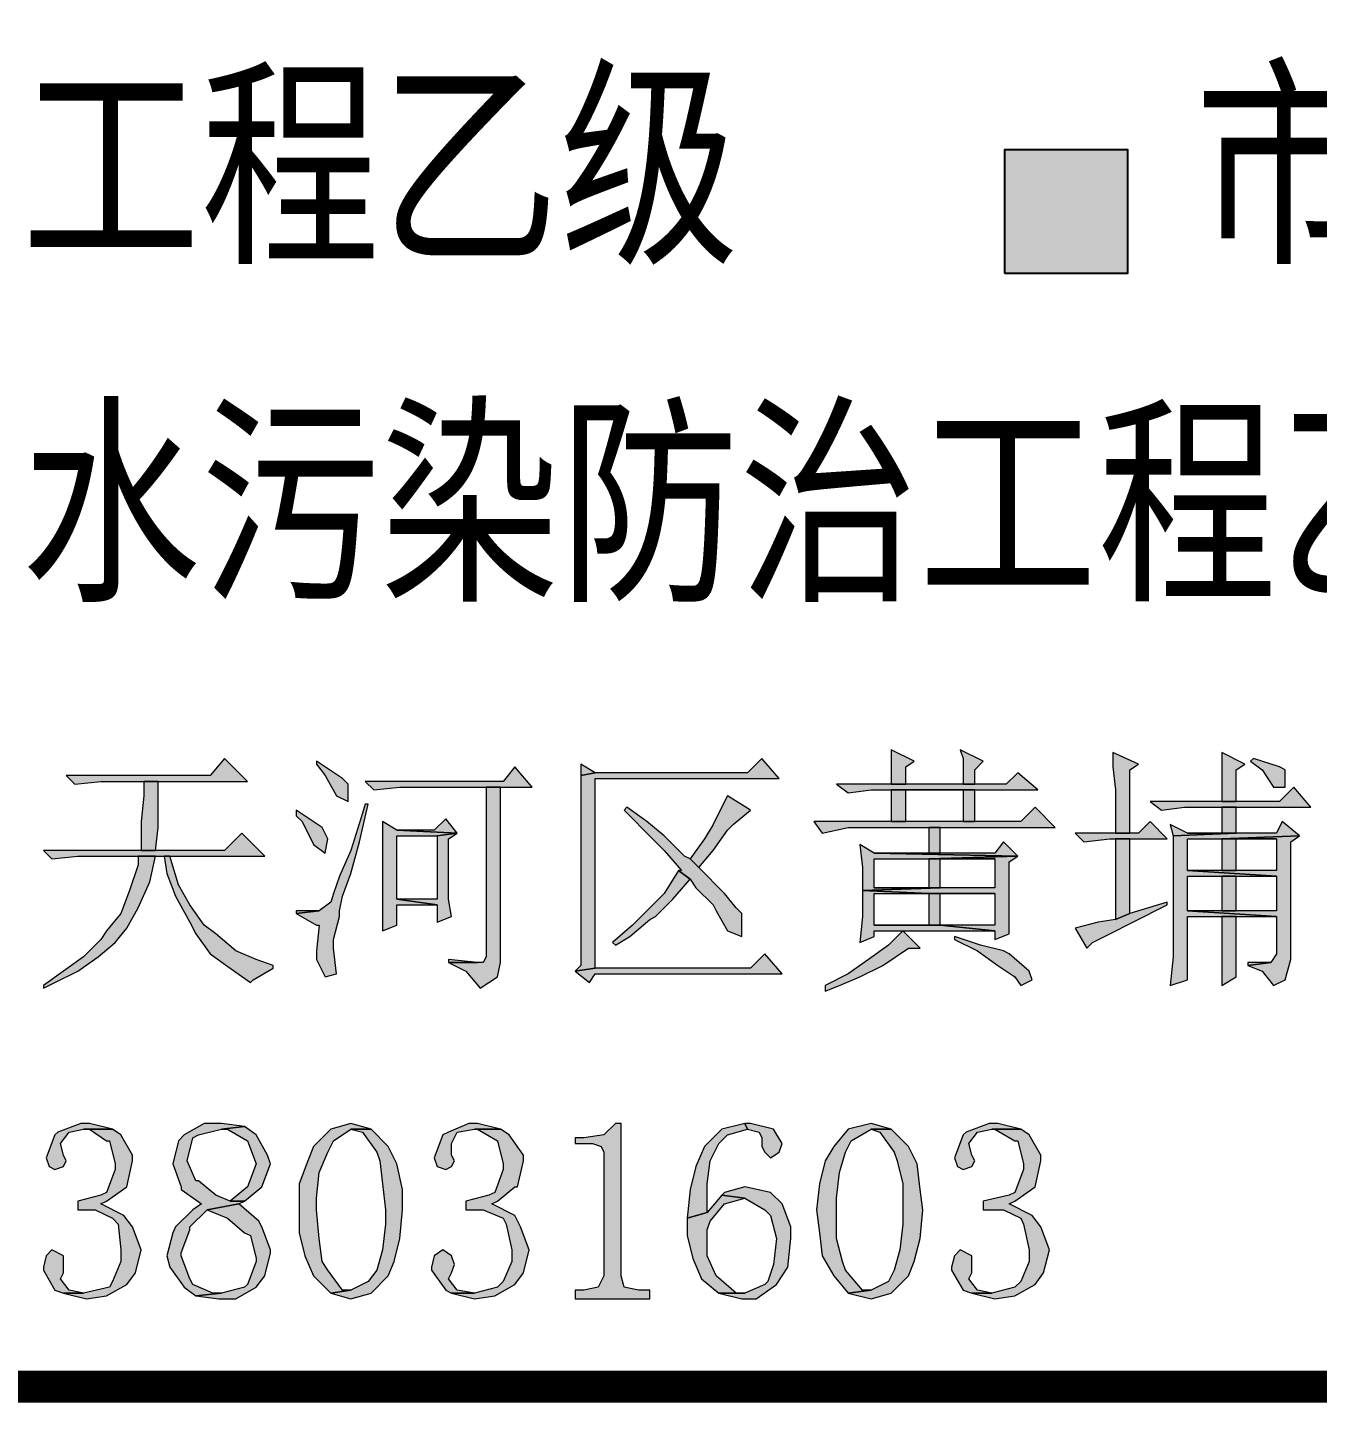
# Model space of a CAD drawing. Extents: x -9422388 to 15610651, y -1992469 to 953794.
# Drawn here: x -2687121 to -2685709, y -249002 to -247497 of the extents above; entities that cross this region are included whole.
import ezdxf

# ---------------------------------------------------------------- set-up
doc = ezdxf.new("R2010")
doc.units = 0
doc.header["$LTSCALE"] = 1000
doc.layers.add('PUB_TITLE', color=4, linetype='Continuous')
doc.styles.add('STYLE1', font='', dxfattribs={"width": 0.8})
doc.styles.get('STYLE1').set_extended_font_data('SimSun')

# ---------------------------------------------------------------- blocks, each defined once
blk = doc.blocks.new('AACI')
at = {"layer": 'PUB_TITLE'}
blk.add_hatch(color=256, dxfattribs=at).paths.add_polyline_path([(2858.3, 1218.7), (2858.3, 1353.7), (2723.3, 1353.7), (2723.3, 1218.7)])
h = blk.add_hatch(color=256, dxfattribs=at)
h.dxf.hatch_style = 1
h.paths.add_polyline_path([(2615.1, 678.2), (2624.5, 684.5), (2599.3, 697.1), (2599.3, 690.8), (2599.3, 659.3), (2615.1, 659.3)])
h.paths.add_polyline_path([(2690.6, 675), (2700, 684.5), (2674.9, 697.1), (2678, 687.6), (2678, 659.3), (2690.6, 659.3)])
h.paths.add_polyline_path([(2737.8, 671.9), (2725.2, 659.3), (2690.6, 659.3), (2678, 659.3), (2615.1, 659.3), (2599.3, 659.3), (2539.5, 659.3), (2552.1, 649.9), (2577.3, 653), (2599.3, 653), (2690.6, 653), (2759.8, 653)])
h.paths.add_polyline_path([(2615.1, 653), (2599.3, 653), (2599.3, 618.4), (2615.1, 618.4)])
h.paths.add_polyline_path([(2690.6, 653), (2678, 653), (2678, 618.4), (2690.6, 618.4)])
h.paths.add_polyline_path([(2756.7, 634.1), (2741, 618.4), (2690.6, 618.4), (2678, 618.4), (2615.1, 618.4), (2599.3, 618.4), (2514.4, 618.4), (2523.8, 605.8), (2552.1, 612.1), (2640.3, 612.1), (2652.8, 612.1), (2778.7, 612.1)])
h.paths.add_polyline_path([(2652.8, 612.1), (2640.3, 612.1), (2640.3, 583.8), (2652.8, 583.8)])
h.paths.add_polyline_path([(2580.5, 577.5), (2640.3, 577.5), (2737.8, 580.6), (2580.5, 583.8), (2564.7, 593.2), (2567.9, 568), (2567.9, 542.9), (2652.8, 546), (2580.5, 546)])
h.paths.add_polyline_path([(2652.8, 577.5), (2640.3, 577.5), (2640.3, 546), (2652.8, 546)], flags=17)
h.paths.add_polyline_path([(2728.4, 574.3), (2737.8, 580.6), (2640.3, 577.5), (2712.6, 577.5), (2712.6, 546), (2652.8, 546), (2567.9, 542.9), (2640.3, 539.7), (2712.6, 539.7), (2712.6, 505.1), (2652.8, 505.1), (2712.6, 498.8), (2712.6, 489.4), (2728.4, 495.7), (2728.4, 511.4), (2728.4, 536.6)])
h.paths.add_polyline_path([(2722.1, 596.4), (2712.6, 583.8), (2652.8, 583.8), (2640.3, 583.8), (2580.5, 583.8), (2737.8, 580.6)])
h.paths.add_polyline_path([(2580.5, 539.7), (2640.3, 539.7), (2567.9, 542.9), (2567.9, 514.5), (2564.7, 486.2), (2580.5, 492.5), (2580.5, 498.8), (2712.6, 498.8), (2652.8, 505.1), (2580.5, 505.1)])
h.paths.add_polyline_path([(2652.8, 539.7), (2640.3, 539.7), (2640.3, 505.1), (2652.8, 505.1)], flags=17)
h.paths.add_polyline_path([(2611.9, 498.8), (2596.2, 483.1), (2574.2, 467.3), (2552.1, 451.6), (2527, 439), (2527, 432.7), (2542.7, 439), (2564.7, 448.4), (2589.9, 461), (2618.2, 479.9), (2630.8, 479.9)])
h.paths.add_polyline_path([(2722.1, 476.8), (2696.9, 483.1), (2668.6, 492.5), (2668.6, 489.4), (2693.8, 476.8), (2715.8, 461), (2734.7, 448.4), (2741, 439), (2753.5, 445.3), (2750.4, 454.7), (2728.4, 473.6)])
h = blk.add_hatch(color=256, dxfattribs=at)
h.dxf.hatch_style = 1
h.paths.add_polyline_path([(2860.5, 675), (2870, 681.3), (2841.7, 693.9), (2841.7, 678.2), (2844.8, 653), (2844.8, 605.8), (2860.5, 605.8)])
h.paths.add_polyline_path([(2882.6, 618.4), (2870, 605.8), (2860.5, 605.8), (2844.8, 605.8), (2800.8, 605.8), (2810.2, 596.4), (2838.5, 599.5), (2844.8, 599.5), (2860.5, 599.5), (2901.5, 599.5)])
h.paths.add_polyline_path([(2860.5, 599.5), (2844.8, 599.5), (2844.8, 511.4), (2860.5, 517.7)])
h.paths.add_polyline_path([(2901.5, 527.1), (2901.5, 530.3), (2860.5, 517.7), (2844.8, 511.4), (2825.9, 508.2), (2800.8, 501.9), (2813.3, 479.9), (2819.6, 486.2), (2838.5, 495.7), (2863.7, 508.2)])
h.paths.add_polyline_path([(3039.9, 656.2), (3024.2, 640.4), (2977, 640.4), (2961.3, 640.4), (2882.6, 640.4), (2895.2, 631), (2920.3, 634.1), (2961.3, 634.1), (2977, 634.1), (3058.8, 634.1)])
h.paths.add_polyline_path([(2977, 675), (2986.4, 681.3), (2961.3, 693.9), (2961.3, 690.8), (2961.3, 662.4), (2961.3, 640.4), (2977, 640.4)])
h.paths.add_polyline_path([(3030.5, 675), (3024.2, 678.2), (2995.9, 687.6), (2992.7, 684.5), (3005.3, 675), (3017.9, 656.2), (3030.5, 656.2)])
h.paths.add_polyline_path([(2977, 634.1), (2961.3, 634.1), (2961.3, 605.8), (2977, 605.8)])
h.paths.add_polyline_path([(2977, 605.8), (2923.5, 605.8), (2904.6, 615.2), (2907.8, 602.7)], flags=17)
h.paths.add_polyline_path([(2923.5, 599.5), (2961.3, 599.5), (3046.2, 602.7), (3027.3, 618.4), (3021, 605.8), (2977, 605.8), (2907.8, 602.7), (2907.8, 580.6), (2907.8, 476.8), (2907.8, 470.5), (2904.6, 439), (2923.5, 445.3), (2923.5, 514.5), (2961.3, 514.5), (2977, 514.5), (3021, 514.5), (2923.5, 520.8), (2923.5, 558.6), (2961.3, 558.6), (2977, 558.6), (3021, 558.6), (2923.5, 564.9)])
h.paths.add_polyline_path([(3036.8, 596.4), (3046.2, 602.7), (2961.3, 599.5), (3021, 599.5), (3021, 564.9), (2977, 564.9), (2961.3, 564.9), (2923.5, 564.9), (3021, 558.6), (3021, 520.8), (2977, 520.8), (2961.3, 520.8), (2923.5, 520.8), (3021, 514.5), (3021, 473.6), (3014.8, 464.2), (2989.6, 461), (3005.3, 454.7), (3017.9, 439), (3030.5, 445.3), (3036.8, 467.3)], flags=17)
h.paths.add_polyline_path([(2977, 599.5), (2961.3, 599.5), (2961.3, 564.9), (2977, 564.9)], flags=16)
h.paths.add_polyline_path([(2977, 558.6), (2961.3, 558.6), (2961.3, 520.8), (2977, 520.8)], flags=16)
h.paths.add_polyline_path([(2977, 514.5), (2961.3, 514.5), (2961.3, 495.7), (2961.3, 467.3), (2961.3, 439), (2977, 448.4), (2977, 457.9), (2977, 486.2)], flags=16)
h.paths.add_polyline_path([(3014.8, 464.2), (2989.6, 464.2), (2989.6, 461)], flags=16)
h = blk.add_hatch(color=256, dxfattribs=at)
h.dxf.hatch_style = 1
h.paths.add_polyline_path([(1869.2, 687.6), (1853.5, 668.7), (1696.1, 668.7), (1705.6, 659.3), (1733.9, 662.4), (1781.1, 662.4), (1796.8, 662.4), (1894.4, 662.4)])
h.paths.add_polyline_path([(1796.8, 640.4), (1796.8, 662.4), (1781.1, 662.4), (1781.1, 646.7), (1778, 618.4), (1778, 586.9), (1793.7, 586.9), (1796.8, 612.1)])
h.paths.add_polyline_path([(1888.1, 605.8), (1869.2, 586.9), (1793.7, 586.9), (1778, 586.9), (1671, 586.9), (1680.4, 577.5), (1708.7, 580.6), (1774.8, 580.6), (1793.7, 580.6), (1803.1, 580.6), (1809.4, 580.6), (1913.3, 580.6)])
h.paths.add_polyline_path([(1793.7, 580.6), (1774.8, 580.6), (1774.8, 571.2), (1765.4, 542.9), (1755.9, 517.7), (1740.2, 498.8), (1733.9, 489.4), (1715, 470.5), (1693, 454.7), (1671, 439), (1671, 435.9), (1683.6, 442.2), (1708.7, 454.7), (1730.8, 470.5), (1749.6, 486.2), (1762.2, 501.9), (1774.8, 524), (1787.4, 552.3)])
h.paths.add_polyline_path([(1809.4, 580.6), (1803.1, 580.6), (1806.3, 561.7), (1815.7, 536.6), (1831.5, 508.2), (1837.8, 495.7), (1853.5, 473.6), (1875.5, 457.9), (1897.6, 442.2), (1900.7, 445.3), (1922.7, 457.9), (1922.7, 461), (1903.8, 467.3), (1881.8, 476.8), (1859.8, 495.7), (1847.2, 505.1), (1831.5, 527.1), (1818.9, 549.2)])
h = blk.add_hatch(color=256, dxfattribs=at)
h.dxf.hatch_style = 1
h.paths.add_polyline_path([(2004.6, 659.3), (1998.3, 665.6), (1969.9, 684.5), (1969.9, 681.3), (1979.4, 668.7), (1992, 646.7), (2004.6, 640.4)])
h.paths.add_polyline_path([(1976.2, 612.1), (1947.9, 631), (1947.9, 624.7), (1954.2, 618.4), (1966.8, 593.2), (1979.4, 583.8), (1982.5, 599.5)], flags=17)
h.paths.add_polyline_path([(1995.1, 514.5), (1995.1, 520.8), (1998.3, 536.6), (2007.7, 561.7), (2017.1, 596.4), (2026.6, 637.3), (2023.4, 637.3), (2020.3, 627.8), (2007.7, 586.9), (1995.1, 558.6), (1988.8, 539.7), (1985.7, 530.3), (1973.1, 520.8), (1947.9, 517.7), (1969.9, 505.1), (1973.1, 505.1), (1969.9, 476.8), (1969.9, 467.3), (1979.4, 448.4), (1992, 451.6), (1988.8, 479.9), (1988.8, 489.4)])
h.paths.add_polyline_path([(1973.1, 520.8), (1947.9, 520.8), (1947.9, 517.7)], flags=17)
h.paths.add_polyline_path([(2187.1, 678.2), (2174.5, 662.4), (2023.4, 662.4), (2032.9, 653), (2061.2, 656.2), (2155.6, 656.2), (2171.3, 656.2), (2206, 656.2)])
h.paths.add_polyline_path([(2171.3, 656.2), (2155.6, 656.2), (2155.6, 470.5), (2152.5, 464.2), (2146.2, 464.2), (2114.7, 464.2), (2133.6, 454.7), (2149.3, 435.9), (2168.2, 448.4), (2171.3, 464.2)])
h.paths.add_polyline_path([(2111.6, 621.5), (2099, 608.9), (2058.1, 608.9), (2124.1, 605.8)])
h.paths.add_polyline_path([(2124.1, 605.8), (2058.1, 608.9), (2042.3, 618.4), (2042.3, 615.2), (2042.3, 593.2), (2042.3, 561.7), (2042.3, 549.2), (2042.3, 520.8), (2042.3, 498.8), (2058.1, 505.1), (2058.1, 527.1), (2102.1, 527.1), (2058.1, 533.4), (2058.1, 602.7), (2102.1, 602.7)])
h.paths.add_polyline_path([(2114.7, 561.7), (2114.7, 599.5), (2124.1, 605.8), (2102.1, 602.7), (2102.1, 533.4), (2058.1, 533.4), (2102.1, 527.1), (2102.1, 508.2), (2117.8, 514.5), (2114.7, 533.4)], flags=17)
h.paths.add_polyline_path([(2114.7, 467.3), (2114.7, 464.2), (2146.2, 464.2)], flags=17)
h = blk.add_hatch(color=256, dxfattribs=at)
h.dxf.hatch_style = 1
h.paths.add_polyline_path([(2259.5, 681.3), (2259.5, 668.7), (2275.2, 671.9)], flags=17)
h.paths.add_polyline_path([(2275.2, 665.6), (2476.6, 665.6), (2457.7, 687.6), (2442, 671.9), (2275.2, 671.9), (2259.5, 668.7), (2259.5, 643.6), (2259.5, 461), (2253.2, 454.7), (2275.2, 457.9)])
h.paths.add_polyline_path([(2426.3, 615.2), (2445.1, 631), (2420, 646.7), (2416.8, 640.4), (2404.2, 615.2), (2394.8, 599.5), (2379.1, 577.5), (2388.5, 568), (2404.2, 586.9), (2420, 608.9)], flags=17)
h.paths.add_polyline_path([(2388.5, 568), (2379.1, 577.5), (2372.8, 580.6), (2350.7, 602.7), (2331.8, 618.4), (2309.8, 634.1), (2306.7, 631), (2313, 624.7), (2331.8, 605.8), (2350.7, 586.9), (2369.6, 564.9), (2366.5, 564.9), (2379.1, 555.4), (2385.3, 546), (2404.2, 527.1), (2407.4, 520.8), (2420, 498.8), (2435.7, 492.5), (2435.7, 517.7), (2429.4, 524), (2416.8, 539.7)], flags=17)
h.paths.add_polyline_path([(2379.1, 555.4), (2366.5, 564.9), (2350.7, 539.7), (2331.8, 520.8), (2316.1, 505.1), (2294.1, 486.2), (2297.2, 483.1), (2313, 492.5), (2335, 511.4), (2341.3, 514.5), (2360.2, 533.4)], flags=17)
h.paths.add_polyline_path([(2460.9, 473.6), (2445.1, 457.9), (2275.2, 457.9), (2253.2, 454.7), (2268.9, 442.2), (2275.2, 451.6), (2479.8, 451.6)])
h = blk.add_hatch(color=256, dxfattribs=at)
h.dxf.hatch_style = 1
h.paths.add_polyline_path([(2715.8, 287.9), (2706.3, 287.9), (2681.2, 278.5), (2678, 275.4), (2668.6, 250.2), (2671.7, 240.7), (2678, 237.6), (2687.5, 240.7), (2690.6, 247), (2687.5, 253.3), (2684.3, 265.9), (2693.8, 278.5), (2709.5, 281.7), (2741, 281.7)])
h.paths.add_polyline_path([(2741, 281.7), (2709.5, 281.7), (2712.6, 281.7), (2734.7, 269.1), (2737.8, 269.1), (2744.1, 243.9), (2744.1, 237.6), (2734.7, 212.4), (2728.4, 209.3), (2700, 203), (2700, 193.5), (2722.1, 193.5), (2741, 184.1), (2744.1, 177.8), (2750.4, 149.5), (2750.4, 136.9), (2741, 114.9), (2734.7, 108.6), (2709.5, 102.3), (2687.5, 102.3), (2712.6, 96), (2734.7, 99.1), (2756.7, 111.7), (2766.1, 124.3), (2772.4, 149.5), (2763, 174.7), (2753.5, 187.2), (2728.4, 199.8), (2734.7, 203), (2756.7, 218.7), (2763, 247), (2763, 253.3), (2750.4, 275.4)])
h.paths.add_polyline_path([(2674.9, 149.5), (2668.6, 143.2), (2665.4, 130.6), (2665.4, 127.4), (2678, 105.4), (2687.5, 102.3), (2709.5, 102.3), (2693.8, 105.4), (2684.3, 118), (2687.5, 124.3), (2687.5, 133.7), (2687.5, 143.2)])
h.paths.add_polyline_path([(2577.3, 287.9), (2552.1, 281.7), (2536.4, 262.8), (2527, 247), (2520.7, 221.9), (2517.5, 193.5), (2520.7, 168.4), (2523.8, 143.2), (2536.4, 121.2), (2552.1, 102.3), (2577.3, 105.4), (2567.9, 105.4), (2549, 127.4), (2545.8, 136.9), (2539.5, 162.1), (2539.5, 193.5), (2539.5, 206.1), (2542.7, 234.4), (2549, 256.5), (2555.3, 269.1), (2577.3, 281.7), (2599.3, 281.7)])
h.paths.add_polyline_path([(2599.3, 281.7), (2577.3, 281.7), (2586.8, 278.5), (2602.5, 256.5), (2605.6, 247), (2611.9, 221.9), (2611.9, 193.5), (2611.9, 177.8), (2608.8, 149.5), (2602.5, 127.4), (2596.2, 114.9), (2577.3, 105.4), (2552.1, 102.3), (2577.3, 96), (2599.3, 102.3), (2618.2, 121.2), (2624.5, 136.9), (2630.8, 162.1), (2634, 193.5), (2630.8, 215.6), (2627.7, 243.9), (2618.2, 262.8)])
h.paths.add_polyline_path([(2445.1, 287.9), (2438.8, 287.9), (2442, 281.7), (2454.6, 278.5), (2457.7, 272.2), (2457.7, 269.1), (2457.7, 262.8), (2460.9, 256.5), (2467.2, 250.2), (2476.6, 256.5), (2479.8, 265.9), (2470.3, 281.7)])
h.paths.add_polyline_path([(2438.8, 287.9), (2413.7, 281.7), (2394.8, 262.8), (2385.3, 240.7), (2379.1, 215.6), (2375.9, 184.1), (2397.9, 190.4), (2397.9, 221.9), (2401.1, 247), (2410.5, 265.9), (2420, 275.4), (2442, 281.7)])
h.paths.add_polyline_path([(2438.8, 218.7), (2416.8, 212.4), (2413.7, 209.3), (2438.8, 206.1), (2460.9, 193.5), (2467.2, 187.2), (2473.5, 162.1), (2470.3, 133.7), (2464, 114.9), (2460.9, 111.7), (2438.8, 102.3), (2410.5, 102.3), (2435.7, 96), (2451.4, 96), (2473.5, 111.7), (2486, 130.6), (2489.2, 162.1), (2489.2, 174.7), (2479.8, 199.8), (2467.2, 212.4)])
h.paths.add_polyline_path([(2413.7, 209.3), (2397.9, 190.4), (2375.9, 184.1), (2375.9, 165.2), (2382.2, 140), (2391.6, 118), (2410.5, 102.3), (2438.8, 102.3), (2429.4, 102.3), (2407.4, 121.2), (2397.9, 143.2), (2397.9, 171.5), (2401.1, 180.9), (2416.8, 199.8), (2438.8, 206.1)])
h.paths.add_polyline_path([(2303.5, 287.9), (2297.2, 287.9), (2284.6, 275.4), (2262.6, 272.2), (2253.2, 272.2), (2253.2, 265.9), (2272.1, 265.9), (2281.5, 262.8), (2284.6, 256.5), (2284.6, 121.2), (2278.3, 108.6), (2262.6, 105.4), (2253.2, 105.4), (2253.2, 96), (2335, 96), (2335, 105.4), (2322.4, 105.4), (2306.7, 108.6), (2303.5, 121.2)])
h.paths.add_polyline_path([(2146.2, 287.9), (2136.7, 287.9), (2114.7, 278.5), (2108.4, 275.4), (2099, 250.2), (2102.1, 240.7), (2111.6, 237.6), (2117.8, 240.7), (2121, 247), (2117.8, 253.3), (2117.8, 265.9), (2124.1, 278.5), (2143, 281.7), (2171.3, 281.7)])
h.paths.add_polyline_path([(2171.3, 281.7), (2143, 281.7), (2146.2, 281.7), (2168.2, 269.1), (2174.5, 243.9), (2174.5, 237.6), (2165.1, 212.4), (2158.8, 209.3), (2133.6, 203), (2133.6, 193.5), (2152.5, 193.5), (2174.5, 184.1), (2177.6, 177.8), (2183.9, 149.5), (2183.9, 136.9), (2174.5, 114.9), (2168.2, 108.6), (2143, 102.3), (2117.8, 102.3), (2143, 96), (2165.1, 99.1), (2187.1, 111.7), (2196.5, 124.3), (2202.8, 149.5), (2193.4, 174.7), (2187.1, 187.2), (2161.9, 199.8), (2168.2, 203), (2187.1, 218.7), (2190.2, 218.7), (2196.5, 247), (2196.5, 253.3), (2180.8, 275.4)])
h.paths.add_polyline_path([(2108.4, 149.5), (2099, 143.2), (2095.8, 130.6), (2095.8, 127.4), (2111.6, 105.4), (2117.8, 102.3), (2143, 102.3), (2124.1, 105.4), (2114.7, 118), (2117.8, 124.3), (2121, 133.7), (2117.8, 143.2)])
h.paths.add_polyline_path([(2007.7, 287.9), (1985.7, 281.7), (1966.8, 262.8), (1960.5, 247), (1951.1, 221.9), (1951.1, 193.5), (1951.1, 168.4), (1957.3, 143.2), (1966.8, 121.2), (1985.7, 102.3), (2007.7, 105.4), (1998.3, 105.4), (1982.5, 127.4), (1976.2, 136.9), (1973.1, 162.1), (1969.9, 193.5), (1969.9, 206.1), (1973.1, 234.4), (1982.5, 256.5), (1988.8, 269.1), (2007.7, 281.7), (2029.7, 281.7)])
h.paths.add_polyline_path([(2029.7, 281.7), (2007.7, 281.7), (2020.3, 278.5), (2036, 256.5), (2039.2, 247), (2042.3, 221.9), (2045.5, 193.5), (2045.5, 177.8), (2042.3, 149.5), (2036, 127.4), (2026.6, 114.9), (2007.7, 105.4), (1985.7, 102.3), (2007.7, 96), (2029.7, 102.3), (2048.6, 121.2), (2054.9, 136.9), (2061.2, 162.1), (2064.3, 193.5), (2064.3, 215.6), (2058.1, 243.9), (2048.6, 262.8)])
h.paths.add_polyline_path([(1866.1, 287.9), (1847.2, 287.9), (1825.2, 275.4), (1818.9, 269.1), (1812.6, 243.9), (1822, 218.7), (1822, 215.6), (1844.1, 199.8), (1834.6, 193.5), (1815.7, 174.7), (1812.6, 168.4), (1806.3, 143.2), (1809.4, 130.6), (1825.2, 108.6), (1837.8, 99.1), (1866.1, 102.3), (1856.6, 102.3), (1834.6, 111.7), (1831.5, 118), (1822, 143.2), (1822, 146.3), (1831.5, 171.5), (1831.5, 174.7), (1850.3, 193.5), (1885, 199.8), (1891.3, 203), (1875.5, 203), (1859.8, 209.3), (1840.9, 225), (1837.8, 225), (1828.3, 247), (1834.6, 272.2), (1840.9, 275.4), (1866.1, 281.7), (1891.3, 284.8)])
h.paths.add_polyline_path([(1891.3, 284.8), (1866.1, 281.7), (1872.4, 281.7), (1894.4, 269.1), (1903.8, 243.9), (1894.4, 218.7), (1875.5, 203), (1891.3, 203), (1910.1, 218.7), (1919.6, 243.9), (1916.4, 253.3), (1903.8, 275.4)])
h.paths.add_polyline_path([(1885, 199.8), (1850.3, 193.5), (1872.4, 184.1), (1891.3, 168.4), (1897.6, 165.2), (1903.8, 140), (1903.8, 136.9), (1894.4, 111.7), (1891.3, 108.6), (1866.1, 102.3), (1837.8, 99.1), (1862.9, 96), (1881.8, 96), (1903.8, 108.6), (1913.3, 121.2), (1919.6, 146.3), (1919.6, 149.5), (1910.1, 174.7), (1907, 180.9)])
h.paths.add_polyline_path([(1721.3, 287.9), (1711.9, 287.9), (1686.7, 278.5), (1683.6, 275.4), (1674.1, 250.2), (1677.3, 240.7), (1683.6, 237.6), (1693, 240.7), (1696.1, 247), (1693, 253.3), (1689.8, 265.9), (1699.3, 278.5), (1715, 281.7), (1746.5, 281.7)])
h.paths.add_polyline_path([(1746.5, 281.7), (1715, 281.7), (1721.3, 281.7), (1740.2, 269.1), (1743.3, 269.1), (1749.6, 243.9), (1749.6, 237.6), (1740.2, 212.4), (1733.9, 209.3), (1708.7, 203), (1708.7, 193.5), (1727.6, 193.5), (1746.5, 184.1), (1752.8, 177.8), (1755.9, 149.5), (1755.9, 136.9), (1746.5, 114.9), (1743.3, 108.6), (1715, 102.3), (1693, 102.3), (1718.2, 96), (1740.2, 99.1), (1762.2, 111.7), (1771.7, 124.3), (1778, 149.5), (1768.5, 174.7), (1759.1, 187.2), (1733.9, 199.8), (1740.2, 203), (1762.2, 218.7), (1768.5, 247), (1768.5, 253.3), (1755.9, 275.4)])
h.paths.add_polyline_path([(1680.4, 149.5), (1674.1, 143.2), (1671, 130.6), (1671, 127.4), (1683.6, 105.4), (1693, 102.3), (1715, 102.3), (1699.3, 105.4), (1689.8, 118), (1693, 124.3), (1693, 133.7), (1693, 143.2)])
h.paths.add_polyline_path([(1529.4, 322.6), (1523.1, 316.3), (1532.5, 303.7), (1548.2, 281.7), (1560.8, 259.6), (1567.1, 247), (1573.4, 221.9), (1573.4, 193.5), (1573.4, 184.1), (1570.3, 155.8), (1560.8, 130.6), (1554.5, 118), (1541.9, 96), (1523.1, 74), (1529.4, 67.7), (1545.1, 83.4), (1560.8, 105.4), (1573.4, 127.4), (1579.7, 143.2), (1586, 168.4), (1589.1, 193.5), (1589.1, 209.3), (1582.9, 237.6), (1573.4, 262.8), (1564, 278.5), (1548.2, 300.5)])
h.paths.add_polyline_path([(1441.2, 287.9), (1416.1, 281.7), (1400.3, 262.8), (1390.9, 247), (1384.6, 221.9), (1381.4, 193.5), (1384.6, 168.4), (1387.7, 143.2), (1400.3, 121.2), (1416.1, 102.3), (1441.2, 105.4), (1431.8, 105.4), (1412.9, 127.4), (1409.8, 136.9), (1403.5, 162.1), (1403.5, 193.5), (1403.5, 206.1), (1406.6, 234.4), (1412.9, 256.5), (1419.2, 269.1), (1441.2, 281.7), (1463.3, 281.7)])
h.paths.add_polyline_path([(1463.3, 281.7), (1441.2, 281.7), (1450.7, 278.5), (1466.4, 256.5), (1469.6, 247), (1475.9, 221.9), (1475.9, 193.5), (1475.9, 177.8), (1472.7, 149.5), (1466.4, 127.4), (1460.1, 114.9), (1441.2, 105.4), (1416.1, 102.3), (1441.2, 96), (1463.3, 102.3), (1482.1, 121.2), (1488.4, 136.9), (1494.7, 162.1), (1497.9, 193.5), (1494.7, 215.6), (1491.6, 243.9), (1482.1, 262.8)])
h.paths.add_polyline_path([(1296.5, 287.9), (1287, 287.9), (1261.9, 278.5), (1252.4, 265.9), (1246.1, 240.7), (1249.3, 228.2), (1258.7, 225), (1268.1, 228.2), (1268.1, 237.6), (1265, 243.9), (1261.9, 256.5), (1271.3, 275.4), (1293.3, 281.7), (1324.8, 284.8)])
h.paths.add_polyline_path([(1324.8, 284.8), (1293.3, 281.7), (1296.5, 281.7), (1318.5, 272.2), (1321.6, 269.1), (1327.9, 240.7), (1327.9, 234.4), (1318.5, 209.3), (1312.2, 196.7), (1293.3, 174.7), (1277.6, 155.8), (1258.7, 136.9), (1255.6, 133.7), (1239.8, 111.7), (1252.4, 114.9), (1255.6, 118), (1274.4, 140), (1283.9, 149.5), (1299.6, 168.4), (1324.8, 190.4), (1327.9, 193.5), (1343.7, 215.6), (1350, 243.9), (1346.8, 253.3), (1337.4, 275.4)])
h.paths.add_polyline_path([(1350, 146.3), (1343.7, 146.3), (1334.2, 121.2), (1318.5, 114.9), (1252.4, 114.9), (1239.8, 111.7), (1239.8, 96), (1343.7, 96)])
h.paths.add_polyline_path([(1154.9, 287.9), (1132.8, 281.7), (1113.9, 262.8), (1107.6, 247), (1101.4, 221.9), (1098.2, 193.5), (1098.2, 168.4), (1104.5, 143.2), (1113.9, 121.2), (1132.8, 102.3), (1154.9, 105.4), (1145.4, 105.4), (1129.7, 127.4), (1126.5, 136.9), (1120.2, 162.1), (1117.1, 193.5), (1117.1, 206.1), (1123.4, 234.4), (1129.7, 256.5), (1136, 269.1), (1154.9, 281.7), (1180, 281.7)])
h.paths.add_polyline_path([(1180, 281.7), (1154.9, 281.7), (1167.4, 278.5), (1183.2, 256.5), (1186.3, 247), (1189.5, 221.9), (1192.6, 193.5), (1192.6, 177.8), (1189.5, 149.5), (1183.2, 127.4), (1176.9, 114.9), (1154.9, 105.4), (1132.8, 102.3), (1154.9, 96), (1176.9, 102.3), (1195.8, 121.2), (1205.2, 136.9), (1211.5, 162.1), (1211.5, 193.5), (1211.5, 215.6), (1205.2, 243.9), (1195.8, 262.8)])
h.paths.add_polyline_path([(1066.7, 322.6), (1047.9, 303.7), (1032.1, 284.8), (1019.5, 262.8), (1013.2, 247), (1006.9, 221.9), (1003.8, 193.5), (1003.8, 180.9), (1010.1, 152.6), (1019.5, 127.4), (1029, 108.6), (1044.7, 89.7), (1066.7, 67.7), (1069.9, 74), (1060.4, 86.5), (1044.7, 108.6), (1032.1, 130.6), (1029, 143.2), (1022.7, 168.4), (1019.5, 193.5), (1019.5, 206.1), (1022.7, 234.4), (1032.1, 259.6), (1038.4, 272.2), (1054.1, 294.2), (1069.9, 316.3)])
for points in [[(0, 4000), (6000, 4000), (6000, 0), (0, 0)], [(2723.3, 1218.7), (2858.3, 1218.7), (2858.3, 1353.7), (2723.3, 1353.7)]]:
    blk.add_lwpolyline(points, close=True, dxfattribs=at)
at = {"layer": 'PUB_TITLE', "lineweight": 0}
for points in [[(2599.3, 697.1), (2599.3, 690.8), (2599.3, 659.3), (2615.1, 659.3), (2615.1, 678.2), (2624.5, 684.5)], [(2674.9, 697.1), (2678, 687.6), (2678, 659.3), (2690.6, 659.3), (2690.6, 675), (2700, 684.5)], [(2841.7, 693.9), (2841.7, 678.2), (2844.8, 653), (2844.8, 605.8), (2860.5, 605.8), (2860.5, 675), (2870, 681.3)], [(2961.3, 693.9), (2961.3, 690.8), (2961.3, 662.4), (2961.3, 640.4), (2977, 640.4), (2977, 675), (2986.4, 681.3)], [(1869.2, 687.6), (1853.5, 668.7), (1696.1, 668.7), (1705.6, 659.3), (1733.9, 662.4), (1781.1, 662.4), (1796.8, 662.4), (1894.4, 662.4)], [(1969.9, 684.5), (1969.9, 681.3), (1979.4, 668.7), (1992, 646.7), (2004.6, 640.4), (2004.6, 659.3), (1998.3, 665.6)], [(2187.1, 678.2), (2174.5, 662.4), (2023.4, 662.4), (2032.9, 653), (2061.2, 656.2), (2155.6, 656.2), (2171.3, 656.2), (2206, 656.2)], [(2457.7, 687.6), (2442, 671.9), (2275.2, 671.9), (2259.5, 668.7), (2259.5, 643.6), (2259.5, 461), (2253.2, 454.7), (2275.2, 457.9), (2275.2, 665.6), (2476.6, 665.6)], [(2259.5, 681.3), (2259.5, 668.7), (2275.2, 671.9)], [(2995.9, 687.6), (2992.7, 684.5), (3005.3, 675), (3017.9, 656.2), (3030.5, 656.2), (3030.5, 675), (3024.2, 678.2)], [(1796.8, 662.4), (1781.1, 662.4), (1781.1, 646.7), (1778, 618.4), (1778, 586.9), (1793.7, 586.9), (1796.8, 612.1), (1796.8, 640.4)], [(2737.8, 671.9), (2725.2, 659.3), (2690.6, 659.3), (2678, 659.3), (2615.1, 659.3), (2599.3, 659.3), (2539.5, 659.3), (2552.1, 649.9), (2577.3, 653), (2599.3, 653), (2690.6, 653), (2759.8, 653)], [(2171.3, 656.2), (2155.6, 656.2), (2155.6, 470.5), (2152.5, 464.2), (2146.2, 464.2), (2114.7, 464.2), (2133.6, 454.7), (2149.3, 435.9), (2168.2, 448.4), (2171.3, 464.2)], [(2599.3, 653), (2599.3, 618.4), (2615.1, 618.4), (2615.1, 653), (2678, 653)], [(2690.6, 653), (2599.3, 653), (2678, 653), (2678, 618.4), (2690.6, 618.4)], [(3039.9, 656.2), (3024.2, 640.4), (2977, 640.4), (2961.3, 640.4), (2882.6, 640.4), (2895.2, 631), (2920.3, 634.1), (2961.3, 634.1), (2977, 634.1), (3058.8, 634.1)], [(2023.4, 637.3), (2020.3, 627.8), (2007.7, 586.9), (1995.1, 558.6), (1988.8, 539.7), (1985.7, 530.3), (1973.1, 520.8), (1947.9, 517.7), (1969.9, 505.1), (1973.1, 505.1), (1969.9, 476.8), (1969.9, 467.3), (1979.4, 448.4), (1992, 451.6), (1992, 451.6), (1988.8, 479.9), (1988.8, 489.4), (1995.1, 514.5), (1995.1, 520.8), (1998.3, 536.6), (2007.7, 561.7), (2017.1, 596.4), (2026.6, 637.3)], [(2309.8, 634.1), (2306.7, 631), (2313, 624.7), (2331.8, 605.8), (2350.7, 586.9), (2369.6, 564.9), (2366.5, 564.9), (2379.1, 555.4), (2385.3, 546), (2404.2, 527.1), (2407.4, 520.8), (2420, 498.8), (2435.7, 492.5), (2435.7, 517.7), (2429.4, 524), (2416.8, 539.7), (2388.5, 568), (2379.1, 577.5), (2372.8, 580.6), (2350.7, 602.7), (2331.8, 618.4)], [(2420, 646.7), (2416.8, 640.4), (2404.2, 615.2), (2394.8, 599.5), (2379.1, 577.5), (2388.5, 568), (2404.2, 586.9), (2420, 608.9), (2426.3, 615.2), (2445.1, 631)], [(2756.7, 634.1), (2741, 618.4), (2690.6, 618.4), (2678, 618.4), (2615.1, 618.4), (2599.3, 618.4), (2514.4, 618.4), (2523.8, 605.8), (2552.1, 612.1), (2640.3, 612.1), (2652.8, 612.1), (2778.7, 612.1)], [(2977, 634.1), (2961.3, 634.1), (2961.3, 605.8), (2923.5, 605.8), (2977, 605.8)], [(1947.9, 631), (1947.9, 624.7), (1954.2, 618.4), (1966.8, 593.2), (1979.4, 583.8), (1982.5, 599.5), (1976.2, 612.1)], [(2042.3, 618.4), (2042.3, 615.2), (2042.3, 593.2), (2042.3, 561.7), (2042.3, 549.2), (2042.3, 520.8), (2042.3, 498.8), (2058.1, 505.1), (2058.1, 527.1), (2102.1, 527.1), (2058.1, 533.4), (2058.1, 602.7), (2102.1, 602.7), (2124.1, 605.8), (2058.1, 608.9)], [(2111.6, 621.5), (2099, 608.9), (2058.1, 608.9), (2124.1, 605.8)], [(2882.6, 618.4), (2870, 605.8), (2860.5, 605.8), (2844.8, 605.8), (2800.8, 605.8), (2810.2, 596.4), (2838.5, 599.5), (2844.8, 599.5), (2860.5, 599.5), (2901.5, 599.5)], [(3027.3, 618.4), (3021, 605.8), (2977, 605.8), (2907.8, 602.7), (2907.8, 580.6), (2907.8, 476.8), (2907.8, 470.5), (2904.6, 439), (2923.5, 445.3), (2923.5, 514.5), (2961.3, 514.5), (2977, 514.5), (3021, 514.5), (2923.5, 520.8), (2923.5, 558.6), (2961.3, 558.6), (2977, 558.6), (3021, 558.6), (2923.5, 564.9), (2923.5, 599.5), (2961.3, 599.5), (3046.2, 602.7)], [(1888.1, 605.8), (1869.2, 586.9), (1793.7, 586.9), (1778, 586.9), (1671, 586.9), (1680.4, 577.5), (1708.7, 580.6), (1774.8, 580.6), (1793.7, 580.6), (1803.1, 580.6), (1809.4, 580.6), (1913.3, 580.6)], [(2124.1, 605.8), (2102.1, 602.7), (2102.1, 533.4), (2058.1, 533.4), (2102.1, 527.1), (2102.1, 508.2), (2117.8, 514.5), (2117.8, 514.5), (2114.7, 533.4), (2114.7, 561.7), (2114.7, 599.5)], [(2652.8, 612.1), (2640.3, 612.1), (2640.3, 583.8), (2652.8, 583.8)], [(2904.6, 615.2), (2907.8, 602.7), (2977, 605.8), (2923.5, 605.8)], [(3046.2, 602.7), (2961.3, 599.5), (3021, 599.5), (3021, 564.9), (2977, 564.9), (2961.3, 564.9), (2923.5, 564.9), (3021, 558.6), (3021, 520.8), (2977, 520.8), (2961.3, 520.8), (2923.5, 520.8), (3021, 514.5), (3021, 473.6), (3014.8, 464.2), (2989.6, 461), (3005.3, 454.7), (3017.9, 439), (3030.5, 445.3), (3036.8, 467.3), (3036.8, 596.4)], [(2564.7, 593.2), (2567.9, 568), (2567.9, 542.9), (2652.8, 546), (2580.5, 546), (2580.5, 577.5), (2640.3, 577.5), (2737.8, 580.6), (2580.5, 583.8)], [(2722.1, 596.4), (2712.6, 583.8), (2652.8, 583.8), (2640.3, 583.8), (2580.5, 583.8), (2737.8, 580.6)], [(2860.5, 599.5), (2844.8, 599.5), (2844.8, 511.4), (2860.5, 517.7)], [(2961.3, 599.5), (2961.3, 564.9), (2977, 564.9), (2977, 599.5), (3021, 599.5)], [(1793.7, 580.6), (1774.8, 580.6), (1774.8, 571.2), (1765.4, 542.9), (1755.9, 517.7), (1740.2, 498.8), (1733.9, 489.4), (1715, 470.5), (1693, 454.7), (1671, 439), (1671, 435.9), (1683.6, 442.2), (1708.7, 454.7), (1730.8, 470.5), (1749.6, 486.2), (1762.2, 501.9), (1774.8, 524), (1787.4, 552.3)], [(1809.4, 580.6), (1803.1, 580.6), (1806.3, 561.7), (1815.7, 536.6), (1831.5, 508.2), (1837.8, 495.7), (1853.5, 473.6), (1875.5, 457.9), (1897.6, 442.2), (1900.7, 445.3), (1922.7, 457.9), (1922.7, 461), (1903.8, 467.3), (1881.8, 476.8), (1859.8, 495.7), (1847.2, 505.1), (1831.5, 527.1), (1818.9, 549.2)], [(2737.8, 580.6), (2640.3, 577.5), (2712.6, 577.5), (2712.6, 546), (2652.8, 546), (2567.9, 542.9), (2640.3, 539.7), (2712.6, 539.7), (2712.6, 505.1), (2652.8, 505.1), (2712.6, 498.8), (2712.6, 489.4), (2728.4, 495.7), (2728.4, 511.4), (2728.4, 536.6), (2728.4, 574.3)], [(2640.3, 577.5), (2640.3, 546), (2580.5, 546), (2652.8, 546), (2652.8, 577.5), (2712.6, 577.5)], [(2366.5, 564.9), (2350.7, 539.7), (2331.8, 520.8), (2316.1, 505.1), (2294.1, 486.2), (2297.2, 483.1), (2313, 492.5), (2335, 511.4), (2341.3, 514.5), (2360.2, 533.4), (2379.1, 555.4)], [(2977, 558.6), (2961.3, 558.6), (2961.3, 520.8), (2977, 520.8)], [(2567.9, 542.9), (2567.9, 514.5), (2564.7, 486.2), (2580.5, 492.5), (2580.5, 498.8), (2712.6, 498.8), (2652.8, 505.1), (2580.5, 505.1), (2580.5, 539.7), (2640.3, 539.7)], [(2640.3, 539.7), (2640.3, 505.1), (2580.5, 505.1), (2652.8, 505.1), (2652.8, 539.7), (2712.6, 539.7)], [(2901.5, 530.3), (2860.5, 517.7), (2844.8, 511.4), (2825.9, 508.2), (2800.8, 501.9), (2813.3, 479.9), (2819.6, 486.2), (2838.5, 495.7), (2863.7, 508.2), (2901.5, 527.1)], [(1947.9, 520.8), (1947.9, 517.7), (1973.1, 520.8)], [(2977, 514.5), (2961.3, 514.5), (2961.3, 495.7), (2961.3, 467.3), (2961.3, 439), (2977, 448.4), (2977, 457.9), (2977, 486.2)], [(2611.9, 498.8), (2596.2, 483.1), (2574.2, 467.3), (2552.1, 451.6), (2527, 439), (2527, 432.7), (2542.7, 439), (2564.7, 448.4), (2589.9, 461), (2618.2, 479.9), (2630.8, 479.9)], [(2668.6, 492.5), (2668.6, 489.4), (2693.8, 476.8), (2715.8, 461), (2734.7, 448.4), (2741, 439), (2753.5, 445.3), (2750.4, 454.7), (2728.4, 473.6), (2722.1, 476.8), (2696.9, 483.1)], [(2114.7, 467.3), (2114.7, 464.2), (2146.2, 464.2)], [(2460.9, 473.6), (2445.1, 457.9), (2275.2, 457.9), (2253.2, 454.7), (2268.9, 442.2), (2275.2, 451.6), (2479.8, 451.6)], [(2989.6, 464.2), (2989.6, 461), (3014.8, 464.2)], [(1721.3, 287.9), (1711.9, 287.9), (1686.7, 278.5), (1683.6, 275.4), (1674.1, 250.2), (1677.3, 240.7), (1683.6, 237.6), (1693, 240.7), (1696.1, 247), (1693, 253.3), (1689.8, 265.9), (1699.3, 278.5), (1715, 281.7), (1746.5, 281.7)], [(1866.1, 287.9), (1847.2, 287.9), (1825.2, 275.4), (1818.9, 269.1), (1812.6, 243.9), (1812.6, 243.9), (1822, 218.7), (1822, 215.6), (1844.1, 199.8), (1834.6, 193.5), (1815.7, 174.7), (1812.6, 168.4), (1806.3, 143.2), (1809.4, 130.6), (1825.2, 108.6), (1837.8, 99.1), (1866.1, 102.3), (1856.6, 102.3), (1834.6, 111.7), (1831.5, 118), (1822, 143.2), (1822, 146.3), (1831.5, 171.5), (1831.5, 174.7), (1850.3, 193.5), (1885, 199.8), (1891.3, 203), (1875.5, 203), (1859.8, 209.3), (1840.9, 225), (1837.8, 225), (1828.3, 247), (1834.6, 272.2), (1840.9, 275.4), (1866.1, 281.7), (1891.3, 284.8)], [(2007.7, 287.9), (1985.7, 281.7), (1966.8, 262.8), (1960.5, 247), (1951.1, 221.9), (1951.1, 193.5), (1951.1, 168.4), (1957.3, 143.2), (1966.8, 121.2), (1985.7, 102.3), (2007.7, 105.4), (1998.3, 105.4), (1982.5, 127.4), (1976.2, 136.9), (1973.1, 162.1), (1969.9, 193.5), (1969.9, 206.1), (1973.1, 234.4), (1982.5, 256.5), (1988.8, 269.1), (2007.7, 281.7), (2029.7, 281.7)], [(2146.2, 287.9), (2136.7, 287.9), (2114.7, 278.5), (2108.4, 275.4), (2099, 250.2), (2102.1, 240.7), (2111.6, 237.6), (2117.8, 240.7), (2121, 247), (2117.8, 253.3), (2117.8, 265.9), (2124.1, 278.5), (2143, 281.7), (2171.3, 281.7)], [(2303.5, 287.9), (2297.2, 287.9), (2284.6, 275.4), (2262.6, 272.2), (2253.2, 272.2), (2253.2, 265.9), (2272.1, 265.9), (2281.5, 262.8), (2284.6, 256.5), (2284.6, 121.2), (2278.3, 108.6), (2262.6, 105.4), (2253.2, 105.4), (2253.2, 96), (2335, 96), (2335, 105.4), (2322.4, 105.4), (2306.7, 108.6), (2303.5, 121.2)], [(2438.8, 287.9), (2413.7, 281.7), (2394.8, 262.8), (2394.8, 262.8), (2385.3, 240.7), (2379.1, 215.6), (2375.9, 184.1), (2397.9, 190.4), (2397.9, 221.9), (2401.1, 247), (2410.5, 265.9), (2420, 275.4), (2442, 281.7)], [(2445.1, 287.9), (2438.8, 287.9), (2442, 281.7), (2454.6, 278.5), (2457.7, 272.2), (2457.7, 269.1), (2457.7, 262.8), (2460.9, 256.5), (2467.2, 250.2), (2476.6, 256.5), (2479.8, 265.9), (2470.3, 281.7), (2470.3, 281.7)], [(2577.3, 287.9), (2552.1, 281.7), (2536.4, 262.8), (2527, 247), (2520.7, 221.9), (2517.5, 193.5), (2520.7, 168.4), (2523.8, 143.2), (2536.4, 121.2), (2552.1, 102.3), (2577.3, 105.4), (2567.9, 105.4), (2549, 127.4), (2545.8, 136.9), (2539.5, 162.1), (2539.5, 193.5), (2539.5, 206.1), (2542.7, 234.4), (2549, 256.5), (2555.3, 269.1), (2577.3, 281.7), (2599.3, 281.7)], [(2715.8, 287.9), (2706.3, 287.9), (2681.2, 278.5), (2678, 275.4), (2668.6, 250.2), (2671.7, 240.7), (2678, 237.6), (2687.5, 240.7), (2690.6, 247), (2687.5, 253.3), (2684.3, 265.9), (2693.8, 278.5), (2709.5, 281.7), (2741, 281.7)], [(1746.5, 281.7), (1715, 281.7), (1721.3, 281.7), (1740.2, 269.1), (1743.3, 269.1), (1749.6, 243.9), (1749.6, 237.6), (1740.2, 212.4), (1733.9, 209.3), (1708.7, 203), (1708.7, 193.5), (1727.6, 193.5), (1746.5, 184.1), (1752.8, 177.8), (1755.9, 149.5), (1755.9, 136.9), (1746.5, 114.9), (1743.3, 108.6), (1715, 102.3), (1693, 102.3), (1718.2, 96), (1740.2, 99.1), (1762.2, 111.7), (1771.7, 124.3), (1778, 149.5), (1778, 149.5), (1768.5, 174.7), (1759.1, 187.2), (1733.9, 199.8), (1740.2, 203), (1762.2, 218.7), (1762.2, 218.7), (1768.5, 247), (1768.5, 253.3), (1755.9, 275.4)], [(1891.3, 284.8), (1866.1, 281.7), (1872.4, 281.7), (1894.4, 269.1), (1894.4, 269.1), (1903.8, 243.9), (1894.4, 218.7), (1875.5, 203), (1891.3, 203), (1910.1, 218.7), (1919.6, 243.9), (1916.4, 253.3), (1903.8, 275.4)], [(2029.7, 281.7), (2007.7, 281.7), (2020.3, 278.5), (2036, 256.5), (2039.2, 247), (2042.3, 221.9), (2045.5, 193.5), (2045.5, 177.8), (2042.3, 149.5), (2036, 127.4), (2026.6, 114.9), (2007.7, 105.4), (1985.7, 102.3), (2007.7, 96), (2029.7, 102.3), (2048.6, 121.2), (2054.9, 136.9), (2061.2, 162.1), (2064.3, 193.5), (2064.3, 215.6), (2058.1, 243.9), (2048.6, 262.8)], [(2171.3, 281.7), (2143, 281.7), (2146.2, 281.7), (2168.2, 269.1), (2168.2, 269.1), (2174.5, 243.9), (2174.5, 237.6), (2165.1, 212.4), (2158.8, 209.3), (2133.6, 203), (2133.6, 193.5), (2152.5, 193.5), (2174.5, 184.1), (2177.6, 177.8), (2183.9, 149.5), (2183.9, 136.9), (2174.5, 114.9), (2168.2, 108.6), (2143, 102.3), (2117.8, 102.3), (2143, 96), (2165.1, 99.1), (2187.1, 111.7), (2196.5, 124.3), (2202.8, 149.5), (2202.8, 149.5), (2193.4, 174.7), (2187.1, 187.2), (2161.9, 199.8), (2168.2, 203), (2187.1, 218.7), (2190.2, 218.7), (2196.5, 247), (2196.5, 253.3), (2180.8, 275.4)], [(2599.3, 281.7), (2577.3, 281.7), (2586.8, 278.5), (2602.5, 256.5), (2605.6, 247), (2611.9, 221.9), (2611.9, 193.5), (2611.9, 177.8), (2608.8, 149.5), (2602.5, 127.4), (2596.2, 114.9), (2577.3, 105.4), (2552.1, 102.3), (2577.3, 96), (2599.3, 102.3), (2618.2, 121.2), (2624.5, 136.9), (2630.8, 162.1), (2634, 193.5), (2630.8, 215.6), (2627.7, 243.9), (2618.2, 262.8)], [(2741, 281.7), (2709.5, 281.7), (2712.6, 281.7), (2734.7, 269.1), (2737.8, 269.1), (2744.1, 243.9), (2744.1, 237.6), (2734.7, 212.4), (2728.4, 209.3), (2700, 203), (2700, 193.5), (2722.1, 193.5), (2741, 184.1), (2744.1, 177.8), (2750.4, 149.5), (2750.4, 136.9), (2741, 114.9), (2734.7, 108.6), (2709.5, 102.3), (2687.5, 102.3), (2712.6, 96), (2734.7, 99.1), (2756.7, 111.7), (2766.1, 124.3), (2772.4, 149.5), (2772.4, 149.5), (2763, 174.7), (2753.5, 187.2), (2728.4, 199.8), (2734.7, 203), (2756.7, 218.7), (2756.7, 218.7), (2763, 247), (2763, 253.3), (2750.4, 275.4)], [(2438.8, 218.7), (2416.8, 212.4), (2413.7, 209.3), (2438.8, 206.1), (2438.8, 206.1), (2460.9, 193.5), (2467.2, 187.2), (2473.5, 162.1), (2470.3, 133.7), (2464, 114.9), (2460.9, 111.7), (2438.8, 102.3), (2410.5, 102.3), (2435.7, 96), (2451.4, 96), (2473.5, 111.7), (2486, 130.6), (2489.2, 162.1), (2489.2, 174.7), (2479.8, 199.8), (2467.2, 212.4)], [(1885, 199.8), (1850.3, 193.5), (1872.4, 184.1), (1891.3, 168.4), (1897.6, 165.2), (1903.8, 140), (1903.8, 136.9), (1894.4, 111.7), (1891.3, 108.6), (1866.1, 102.3), (1837.8, 99.1), (1862.9, 96), (1881.8, 96), (1903.8, 108.6), (1913.3, 121.2), (1919.6, 146.3), (1919.6, 149.5), (1910.1, 174.7), (1907, 180.9)], [(2413.7, 209.3), (2397.9, 190.4), (2375.9, 184.1), (2375.9, 165.2), (2382.2, 140), (2391.6, 118), (2391.6, 118), (2410.5, 102.3), (2438.8, 102.3), (2429.4, 102.3), (2407.4, 121.2), (2407.4, 121.2), (2397.9, 143.2), (2397.9, 171.5), (2401.1, 180.9), (2416.8, 199.8), (2438.8, 206.1)], [(1680.4, 149.5), (1674.1, 143.2), (1671, 130.6), (1671, 127.4), (1683.6, 105.4), (1693, 102.3), (1715, 102.3), (1699.3, 105.4), (1689.8, 118), (1693, 124.3), (1693, 133.7), (1693, 143.2)], [(2108.4, 149.5), (2099, 143.2), (2095.8, 130.6), (2095.8, 127.4), (2111.6, 105.4), (2117.8, 102.3), (2143, 102.3), (2124.1, 105.4), (2114.7, 118), (2117.8, 124.3), (2121, 133.7), (2117.8, 143.2)], [(2674.9, 149.5), (2668.6, 143.2), (2665.4, 130.6), (2665.4, 127.4), (2678, 105.4), (2687.5, 102.3), (2709.5, 102.3), (2693.8, 105.4), (2684.3, 118), (2687.5, 124.3), (2687.5, 133.7), (2687.5, 143.2)]]:
    blk.add_lwpolyline(points, close=True, dxfattribs=at)
at = {"layer": 'PUB_TITLE', "char_height": 180, "attachment_point": 1, "line_spacing_factor": 0.8, "style": 'STYLE1'}
for s, insert in [('市政行业道路工程乙级', (468.2, 1428.1)), ('市政行业排水工程乙级', (2931.6, 1428.1)), ('环境工程专项水污染防治工程乙级', (468.2, 1058.5))]:
    blk.add_mtext_dynamic_manual_height_columns(s, width=5003.392, gutter_width=1750, heights=[0], dxfattribs=dict(at, insert=insert))
blk = doc.blocks.new('TQ')
at = {"layer": 'PUB_TITLE', "const_width": 24.4}
blk.add_lwpolyline([(1746756.1, -762116.1), (1750935.6, -762116.1)], dxfattribs=at)
at = {"layer": 'PUB_TITLE', "xscale": 0.6965852552875123, "yscale": 0.6965852552875123, "zscale": 0.6965852552875123}
blk.add_blockref('AACI', (1746756.1, -762116.1), dxfattribs=at)
blk = doc.blocks.new('图签')
at = {"xscale": 1.43572, "yscale": 1.43572, "zscale": 1.43572}
blk.add_blockref('TQ', (-231624.4, 689572.7), dxfattribs=at)

msp = doc.modelspace()

# ---------------------------------------------------------------- block references
msp.add_blockref('图签', (-4965003.06659, 155628.18041))

doc.saveas('drawing.dxf')
